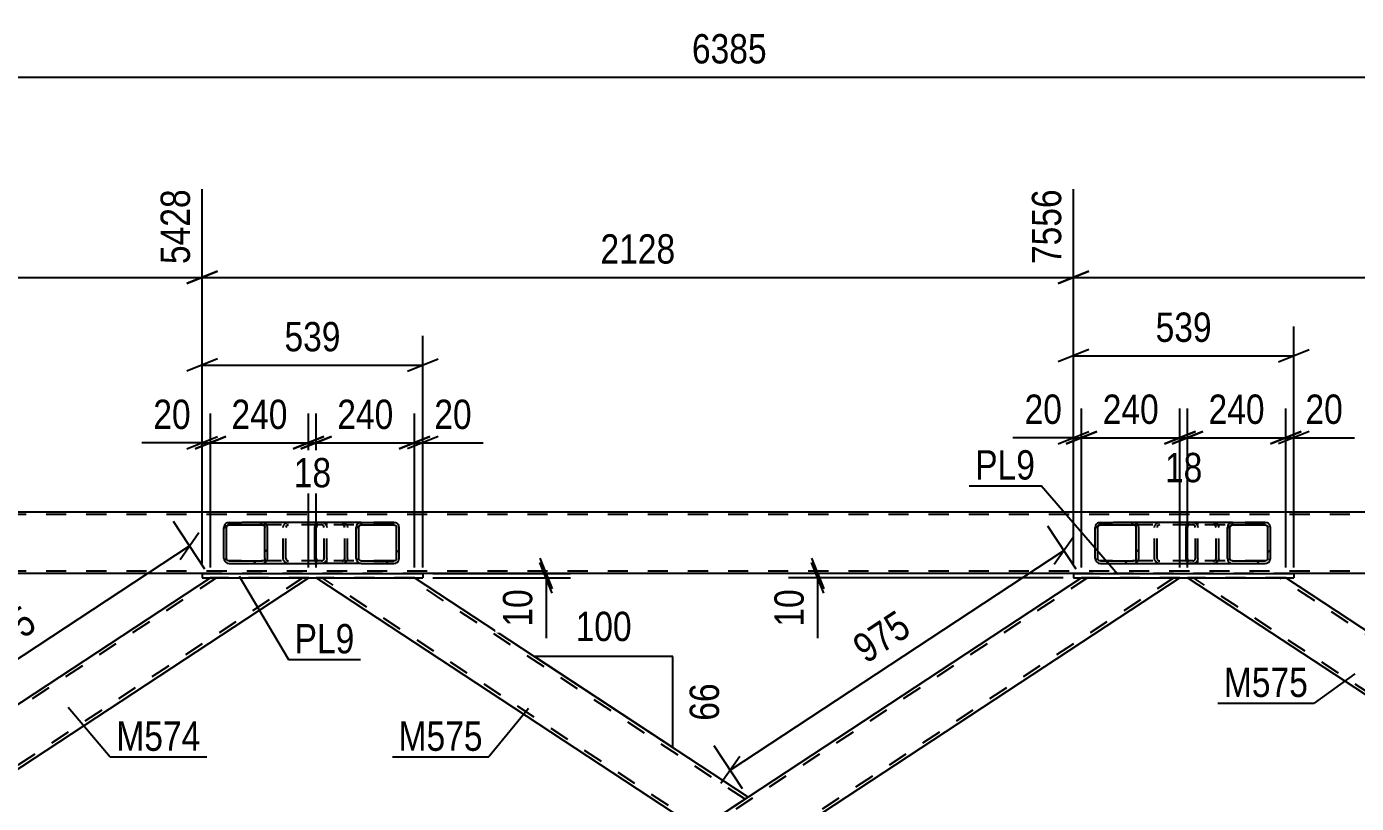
# Model space of a CAD drawing. Header units: millimetres. Extents: x -808 to 381, y -747 to 94.
# Drawn here: x -552.9 to -423, y -406.6 to -330.7 of the extents above; entities that cross this region are included whole.
import ezdxf

# ---------------------------------------------------------------- set-up
doc = ezdxf.new("R2010")
doc.units = ezdxf.units.MM
doc.linetypes.add('DXK_LINE_DOT2', pattern=[3.9198, 1.9599, -1.9599])
doc.styles.add('Arial Narrow', font='ARIALN.TTF', dxfattribs={"height": 0.2})

# ---------------------------------------------------------------- blocks, each defined once
blk = doc.blocks.new('Part-232923327-73604 - 73514')
at = {"color": 2, "linetype": 'Continuous'}
for p, q in [((-402.07, -409.12), (-439.47, -384.52)), ((-397.27, -405.96), (-429.87, -384.52)), ((-397.85, -406.35), (-402.07, -409.12)), ((-397.85, -406.35), (-397.27, -405.96))]:
    blk.add_line(p, q, dxfattribs=at)
at = {"color": 7, "linetype": 'DXK_LINE_DOT2'}
for p, q in [((-429.87, -384.52), (-439.47, -384.52)), ((-401.78, -408.93), (-438.89, -384.52)), ((-397.56, -406.16), (-430.45, -384.52)), ((-397.32, -405.99), (-397.85, -406.35)), ((-401.78, -408.93), (-401.76, -408.92))]:
    blk.add_line(p, q, dxfattribs=at)
blk = doc.blocks.new('Part-232923327-73605 - 73514')
at = {"color": 2, "linetype": 'Continuous'}
for p, q in [((-487.21, -409.12), (-524.61, -384.52)), ((-482.41, -405.96), (-515, -384.52)), ((-482.99, -406.35), (-487.21, -409.12)), ((-482.99, -406.35), (-482.41, -405.96))]:
    blk.add_line(p, q, dxfattribs=at)
at = {"color": 7, "linetype": 'DXK_LINE_DOT2'}
for p, q in [((-515, -384.52), (-524.61, -384.52)), ((-486.92, -408.93), (-524.03, -384.52)), ((-482.7, -406.16), (-515.58, -384.52)), ((-482.45, -405.99), (-482.99, -406.35)), ((-486.92, -408.93), (-486.9, -408.92))]:
    blk.add_line(p, q, dxfattribs=at)
blk = doc.blocks.new('Part-232923327-73543 - 73514')
at = {"color": 7, "linetype": 'DXK_LINE_DOT2'}
for p, q in [((-364.09, -384.52), (-438.89, -433.72)), ((-364.68, -384.52), (-356.53, -384.52)), ((-356.53, -384.52), (-356.53, -385.48)), ((-356.53, -385.1), (-430.45, -433.72)), ((-397.27, -405.96), (-402.07, -409.12)), ((-392.47, -409.12), (-397.27, -412.28)), ((-429.86, -433.72), (-439.47, -433.72))]:
    blk.add_line(p, q, dxfattribs=at)
at = {"color": 2, "linetype": 'Continuous'}
for p, q in [((-364.68, -384.52), (-397.27, -405.96)), ((-356.53, -385.48), (-392.47, -409.12)), ((-402.07, -409.12), (-439.47, -433.72)), ((-397.27, -412.28), (-429.86, -433.72))]:
    blk.add_line(p, q, dxfattribs=at)
blk = doc.blocks.new('Part-232923327-73545 - 73514')
at = {"color": 7, "linetype": 'DXK_LINE_DOT2'}
for p, q in [((-449.23, -384.52), (-524.02, -433.72)), ((-440.79, -384.52), (-515.58, -433.72)), ((-440.2, -384.52), (-449.81, -384.52)), ((-482.41, -405.96), (-487.21, -409.12)), ((-477.6, -409.12), (-482.41, -412.28)), ((-515, -433.72), (-524.61, -433.72))]:
    blk.add_line(p, q, dxfattribs=at)
at = {"color": 2, "linetype": 'Continuous'}
for p, q in [((-449.81, -384.52), (-482.41, -405.96)), ((-440.2, -384.52), (-477.6, -409.12)), ((-487.21, -409.12), (-524.61, -433.72)), ((-482.41, -412.28), (-515, -433.72))]:
    blk.add_line(p, q, dxfattribs=at)
blk = doc.blocks.new('Part-232923327-73547 - 73514')
at = {"color": 7, "linetype": 'DXK_LINE_DOT2'}
for p, q in [((-534.36, -384.52), (-607.53, -432.65)), ((-525.92, -384.52), (-600.72, -433.72)), ((-525.34, -384.52), (-534.95, -384.52)), ((-567.54, -405.96), (-572.34, -409.12)), ((-562.74, -409.12), (-567.54, -412.28)), ((-607.53, -433.72), (-607.53, -432.27)), ((-600.13, -433.72), (-607.53, -433.72))]:
    blk.add_line(p, q, dxfattribs=at)
at = {"color": 2, "linetype": 'Continuous'}
for p, q in [((-534.95, -384.52), (-567.54, -405.96)), ((-525.34, -384.52), (-562.74, -409.12)), ((-572.34, -409.12), (-607.53, -432.27)), ((-567.54, -412.28), (-600.13, -433.72))]:
    blk.add_line(p, q, dxfattribs=at)
blk = doc.blocks.new('Part-232923327-73556 - 73514')
at = {"linetype": 'Continuous'}
h = blk.add_hatch(dxfattribs=at)
h.set_pattern_fill('', scale=0.7, style=0, pattern_type=0)
h.set_pattern_definition([(45, (-448.4522, -382.8274), (-1.57154, 1.57154), [])])
h.paths.add_polyline_path([(-448.49, -382.64), (-448.45, -382.83), (-448.34, -382.98), (-448.18, -383.09), (-447.98, -383.12), (-444.75, -383.12), (-444.55, -383.09), (-444.38, -382.98), (-444.27, -382.83), (-444.23, -382.64), (-444.23, -379.6), (-444.27, -379.42), (-444.38, -379.26), (-444.55, -379.16), (-444.75, -379.12), (-447.98, -379.12), (-448.18, -379.16), (-448.34, -379.26), (-448.45, -379.42), (-448.49, -379.6)])
h.paths.add_polyline_path([(-448.22, -379.51), (-448.16, -379.43), (-448.08, -379.38), (-447.98, -379.36), (-444.75, -379.36), (-444.65, -379.38), (-444.56, -379.43), (-444.51, -379.51), (-444.49, -379.6), (-444.49, -382.64), (-444.51, -382.74), (-444.56, -382.81), (-444.65, -382.87), (-444.75, -382.88), (-447.98, -382.88), (-448.08, -382.87), (-448.16, -382.81), (-448.22, -382.74), (-448.24, -382.64), (-448.24, -379.6)])
at = {"color": 2, "linetype": 'Continuous'}
for p, q in [((-448.45, -379.42), (-448.49, -379.6)), ((-448.22, -379.51), (-448.16, -379.43)), ((-447.98, -379.12), (-448.18, -379.16)), ((-448.16, -379.43), (-448.08, -379.38)), ((-448.08, -379.38), (-447.98, -379.36)), ((-447.98, -379.12), (-444.75, -379.12)), ((-447.98, -379.36), (-444.75, -379.36)), ((-439.33, -379.12), (-444.75, -379.12)), ((-444.55, -379.16), (-444.75, -379.12)), ((-444.75, -379.36), (-444.65, -379.38)), ((-444.65, -379.38), (-444.56, -379.43)), ((-444.56, -379.43), (-444.51, -379.51)), ((-444.23, -379.6), (-444.27, -379.42)), ((-448.49, -382.64), (-448.49, -379.6)), ((-448.24, -379.6), (-448.22, -379.51)), ((-448.24, -382.64), (-448.24, -379.6)), ((-444.51, -379.51), (-444.49, -379.6)), ((-444.49, -382.64), (-444.49, -379.6)), ((-444.23, -382.64), (-444.23, -379.6)), ((-448.49, -382.64), (-448.45, -382.83)), ((-448.22, -382.74), (-448.24, -382.64)), ((-448.16, -382.81), (-448.22, -382.74)), ((-448.18, -383.09), (-447.98, -383.12)), ((-448.08, -382.87), (-448.16, -382.81)), ((-447.98, -382.88), (-448.08, -382.87)), ((-447.98, -382.88), (-444.75, -382.88)), ((-447.98, -383.12), (-444.75, -383.12)), ((-444.65, -382.87), (-444.75, -382.88)), ((-444.75, -383.12), (-444.55, -383.09)), ((-444.75, -383.12), (-439.33, -383.12)), ((-444.56, -382.81), (-444.65, -382.87)), ((-444.51, -382.74), (-444.56, -382.81)), ((-444.49, -382.64), (-444.51, -382.74)), ((-444.27, -382.83), (-444.23, -382.64))]:
    blk.add_line(p, q, dxfattribs=at)
at = {"color": 7, "linetype": 'DXK_LINE_DOT2'}
for p, q in [((-444.75, -379.12), (-447.98, -379.12)), ((-438.95, -379.36), (-447.98, -379.36)), ((-442.69, -379.6), (-442.66, -379.42)), ((-442.36, -379.43), (-442.42, -379.51)), ((-442.38, -379.16), (-442.18, -379.12)), ((-442.28, -379.38), (-442.36, -379.43)), ((-442.18, -379.36), (-442.28, -379.38)), ((-438.95, -379.12), (-439.33, -379.12)), ((-438.95, -379.12), (-438.75, -379.16)), ((-438.85, -379.38), (-438.95, -379.36)), ((-438.77, -379.43), (-438.85, -379.38)), ((-438.71, -379.51), (-438.77, -379.43)), ((-438.48, -379.42), (-438.44, -379.6)), ((-442.69, -382.64), (-442.69, -379.6)), ((-442.42, -379.51), (-442.44, -379.6)), ((-442.44, -382.64), (-442.44, -379.6)), ((-438.69, -379.6), (-438.71, -379.51)), ((-438.69, -382.64), (-438.69, -379.6)), ((-438.44, -382.64), (-438.44, -379.6)), ((-438.95, -382.88), (-447.98, -382.88)), ((-447.98, -383.12), (-444.75, -383.12)), ((-442.66, -382.83), (-442.69, -382.64)), ((-442.44, -382.64), (-442.42, -382.74)), ((-442.42, -382.74), (-442.36, -382.81)), ((-442.18, -383.12), (-442.38, -383.09)), ((-442.36, -382.81), (-442.34, -382.83)), ((-442.34, -382.83), (-442.28, -382.87)), ((-442.28, -382.87), (-442.18, -382.88)), ((-438.95, -383.12), (-439.33, -383.12)), ((-438.95, -382.88), (-438.85, -382.87)), ((-438.75, -383.09), (-438.95, -383.12)), ((-438.85, -382.87), (-438.77, -382.81)), ((-438.77, -382.81), (-438.71, -382.74)), ((-438.71, -382.74), (-438.69, -382.64)), ((-438.44, -382.64), (-438.48, -382.83))]:
    blk.add_line(p, q, dxfattribs=at)
at = {"color": 2, "linetype": 'Continuous'}
for centre, start, end in [((-448, -379.62), 110.7583, 155.68), ((-444.73, -379.62), 24.32, 69.2417), ((-448, -382.62), 204.32, 249.2417), ((-444.73, -382.62), 290.7583, 335.68)]:
    blk.add_arc(centre, 0.496, start, end, dxfattribs=at)
at = {"color": 7, "linetype": 'DXK_LINE_DOT2'}
for centre, start, end in [((-442.2, -379.62), 110.7583, 155.68), ((-438.93, -379.62), 24.32, 69.2417), ((-442.2, -382.62), 204.32, 249.2417), ((-438.93, -382.62), 290.7583, 335.68)]:
    blk.add_arc(centre, 0.496, start, end, dxfattribs=at)
blk = doc.blocks.new('Part-232923327-73557 - 73514')
at = {"linetype": 'Continuous'}
h = blk.add_hatch(dxfattribs=at)
h.set_pattern_fill('', scale=0.7, style=0, pattern_type=0)
h.set_pattern_definition([(45, (-533.5865, -382.8274), (-1.57154, 1.57154), [])])
h.paths.add_polyline_path([(-533.63, -382.64), (-533.59, -382.83), (-533.48, -382.98), (-533.31, -383.09), (-533.11, -383.12), (-529.88, -383.12), (-529.68, -383.09), (-529.52, -382.98), (-529.41, -382.83), (-529.37, -382.64), (-529.37, -379.6), (-529.41, -379.42), (-529.52, -379.26), (-529.68, -379.16), (-529.88, -379.12), (-533.11, -379.12), (-533.31, -379.16), (-533.48, -379.26), (-533.59, -379.42), (-533.63, -379.6)])
h.paths.add_polyline_path([(-533.35, -379.51), (-533.3, -379.43), (-533.21, -379.38), (-533.11, -379.36), (-529.88, -379.36), (-529.78, -379.38), (-529.7, -379.43), (-529.64, -379.51), (-529.62, -379.6), (-529.62, -382.64), (-529.64, -382.74), (-529.7, -382.81), (-529.78, -382.87), (-529.88, -382.88), (-533.11, -382.88), (-533.21, -382.87), (-533.3, -382.81), (-533.35, -382.74), (-533.37, -382.64), (-533.37, -379.6)])
at = {"color": 2, "linetype": 'Continuous'}
for p, q in [((-533.59, -379.42), (-533.63, -379.6)), ((-533.35, -379.51), (-533.3, -379.43)), ((-533.11, -379.12), (-533.31, -379.16)), ((-533.3, -379.43), (-533.21, -379.38)), ((-533.21, -379.38), (-533.11, -379.36)), ((-533.11, -379.12), (-529.88, -379.12)), ((-533.11, -379.36), (-529.88, -379.36)), ((-524.47, -379.12), (-529.88, -379.12)), ((-529.68, -379.16), (-529.88, -379.12)), ((-529.88, -379.36), (-529.78, -379.38)), ((-529.78, -379.38), (-529.7, -379.43)), ((-529.7, -379.43), (-529.64, -379.51)), ((-529.37, -379.6), (-529.41, -379.42)), ((-533.63, -382.64), (-533.63, -379.6)), ((-533.37, -379.6), (-533.35, -379.51)), ((-533.37, -382.64), (-533.37, -379.6)), ((-529.64, -379.51), (-529.62, -379.6)), ((-529.62, -382.64), (-529.62, -379.6)), ((-529.37, -382.64), (-529.37, -379.6)), ((-533.63, -382.64), (-533.59, -382.83)), ((-533.35, -382.74), (-533.37, -382.64)), ((-533.3, -382.81), (-533.35, -382.74)), ((-533.31, -383.09), (-533.11, -383.12)), ((-533.21, -382.87), (-533.3, -382.81)), ((-533.11, -382.88), (-533.21, -382.87)), ((-533.11, -382.88), (-529.88, -382.88)), ((-533.11, -383.12), (-529.88, -383.12)), ((-529.78, -382.87), (-529.88, -382.88)), ((-529.88, -383.12), (-529.68, -383.09)), ((-529.88, -383.12), (-524.47, -383.12)), ((-529.7, -382.81), (-529.78, -382.87)), ((-529.64, -382.74), (-529.7, -382.81)), ((-529.62, -382.64), (-529.64, -382.74)), ((-529.41, -382.83), (-529.37, -382.64))]:
    blk.add_line(p, q, dxfattribs=at)
at = {"color": 7, "linetype": 'DXK_LINE_DOT2'}
for p, q in [((-529.88, -379.12), (-533.11, -379.12)), ((-524.08, -379.36), (-533.11, -379.36)), ((-527.83, -379.6), (-527.79, -379.42)), ((-527.5, -379.43), (-527.55, -379.51)), ((-527.51, -379.16), (-527.32, -379.12)), ((-527.42, -379.38), (-527.5, -379.43)), ((-527.32, -379.36), (-527.42, -379.38)), ((-524.08, -379.12), (-524.47, -379.12)), ((-524.08, -379.12), (-523.89, -379.16)), ((-523.98, -379.38), (-524.08, -379.36)), ((-523.9, -379.43), (-523.98, -379.38)), ((-523.85, -379.51), (-523.9, -379.43)), ((-523.61, -379.42), (-523.57, -379.6)), ((-527.83, -382.64), (-527.83, -379.6)), ((-527.55, -379.51), (-527.57, -379.6)), ((-527.57, -382.64), (-527.57, -379.6)), ((-523.83, -379.6), (-523.85, -379.51)), ((-523.83, -382.64), (-523.83, -379.6)), ((-523.57, -382.64), (-523.57, -379.6)), ((-524.08, -382.88), (-533.11, -382.88)), ((-533.11, -383.12), (-529.88, -383.12)), ((-527.79, -382.83), (-527.83, -382.64)), ((-527.57, -382.64), (-527.55, -382.74)), ((-527.55, -382.74), (-527.5, -382.81)), ((-527.32, -383.12), (-527.51, -383.09)), ((-527.5, -382.81), (-527.48, -382.83)), ((-527.48, -382.83), (-527.42, -382.87)), ((-527.42, -382.87), (-527.32, -382.88)), ((-524.08, -383.12), (-524.47, -383.12)), ((-524.08, -382.88), (-523.98, -382.87)), ((-523.89, -383.09), (-524.08, -383.12)), ((-523.98, -382.87), (-523.9, -382.81)), ((-523.9, -382.81), (-523.85, -382.74)), ((-523.85, -382.74), (-523.83, -382.64)), ((-523.57, -382.64), (-523.61, -382.83))]:
    blk.add_line(p, q, dxfattribs=at)
at = {"color": 2, "linetype": 'Continuous'}
for centre, start, end in [((-533.13, -379.62), 110.7583, 155.68), ((-529.86, -379.62), 24.32, 69.2417), ((-533.13, -382.62), 204.32, 249.2417), ((-529.86, -382.62), 290.7583, 335.68)]:
    blk.add_arc(centre, 0.496, start, end, dxfattribs=at)
at = {"color": 7, "linetype": 'DXK_LINE_DOT2'}
for centre, start, end in [((-527.34, -379.62), 110.7583, 155.68), ((-524.06, -379.62), 24.32, 69.2417), ((-527.34, -382.62), 204.32, 249.2417), ((-524.06, -382.62), 290.7583, 335.68)]:
    blk.add_arc(centre, 0.496, start, end, dxfattribs=at)
blk = doc.blocks.new('Part-232923327-73562 - 73514')
at = {"linetype": 'Continuous'}
h = blk.add_hatch(dxfattribs=at)
h.set_pattern_fill('', scale=0.7, style=0, pattern_type=0)
h.set_pattern_definition([(45, (-435.5317, -382.8274), (-1.57154, 1.57154), [])])
h.paths.add_polyline_path([(-435.57, -382.64), (-435.53, -382.83), (-435.42, -382.98), (-435.26, -383.09), (-435.07, -383.12), (-431.88, -383.12), (-431.68, -383.09), (-431.52, -382.98), (-431.41, -382.83), (-431.37, -382.64), (-431.37, -379.6), (-431.41, -379.42), (-431.52, -379.26), (-431.68, -379.16), (-431.88, -379.12), (-435.07, -379.12), (-435.26, -379.16), (-435.42, -379.26), (-435.53, -379.42), (-435.57, -379.6)])
h.paths.add_polyline_path([(-435.3, -379.51), (-435.24, -379.43), (-435.16, -379.38), (-435.07, -379.36), (-431.88, -379.36), (-431.78, -379.38), (-431.7, -379.43), (-431.64, -379.51), (-431.63, -379.6), (-431.63, -382.64), (-431.64, -382.74), (-431.7, -382.81), (-431.78, -382.87), (-431.88, -382.88), (-435.07, -382.88), (-435.16, -382.87), (-435.24, -382.81), (-435.3, -382.74), (-435.32, -382.64), (-435.32, -379.6)])
at = {"color": 2, "linetype": 'Continuous'}
for p, q in [((-439.6, -379.6), (-439.58, -379.42)), ((-439.58, -379.42), (-439.53, -379.26)), ((-439.53, -379.26), (-439.44, -379.16)), ((-439.44, -379.16), (-439.33, -379.12)), ((-435.07, -379.12), (-439.33, -379.12)), ((-435.53, -379.42), (-435.57, -379.6)), ((-435.3, -379.51), (-435.24, -379.43)), ((-435.07, -379.12), (-435.26, -379.16)), ((-435.24, -379.43), (-435.16, -379.38)), ((-435.16, -379.38), (-435.07, -379.36)), ((-435.07, -379.12), (-431.88, -379.12)), ((-435.07, -379.36), (-431.88, -379.36)), ((-431.68, -379.16), (-431.88, -379.12)), ((-431.88, -379.36), (-431.78, -379.38)), ((-431.78, -379.38), (-431.7, -379.43)), ((-431.7, -379.43), (-431.64, -379.51)), ((-431.37, -379.6), (-431.41, -379.42)), ((-439.6, -382.64), (-439.6, -379.6)), ((-435.57, -382.64), (-435.57, -379.6)), ((-435.32, -379.6), (-435.3, -379.51)), ((-435.32, -382.64), (-435.32, -379.6)), ((-431.64, -379.51), (-431.63, -379.6)), ((-431.63, -382.64), (-431.63, -379.6)), ((-431.37, -382.64), (-431.37, -379.6)), ((-439.58, -382.83), (-439.6, -382.64)), ((-439.53, -382.98), (-439.58, -382.83)), ((-439.44, -383.09), (-439.53, -382.98)), ((-439.33, -383.12), (-439.44, -383.09)), ((-439.33, -383.12), (-435.07, -383.12)), ((-435.57, -382.64), (-435.53, -382.83)), ((-435.3, -382.74), (-435.32, -382.64)), ((-435.24, -382.81), (-435.3, -382.74)), ((-435.26, -383.09), (-435.07, -383.12)), ((-435.16, -382.87), (-435.24, -382.81)), ((-435.07, -382.88), (-435.16, -382.87)), ((-435.07, -382.88), (-431.88, -382.88)), ((-435.07, -383.12), (-431.88, -383.12)), ((-431.78, -382.87), (-431.88, -382.88)), ((-431.88, -383.12), (-431.68, -383.09)), ((-431.7, -382.81), (-431.78, -382.87)), ((-431.64, -382.74), (-431.7, -382.81)), ((-431.63, -382.64), (-431.64, -382.74)), ((-431.41, -382.83), (-431.37, -382.64))]:
    blk.add_line(p, q, dxfattribs=at)
at = {"color": 7, "linetype": 'DXK_LINE_DOT2'}
for p, q in [((-439.43, -379.43), (-439.46, -379.51)), ((-439.39, -379.38), (-439.43, -379.43)), ((-439.33, -379.36), (-439.39, -379.38)), ((-431.88, -379.36), (-439.33, -379.36)), ((-438.44, -379.36), (-438.44, -379.12)), ((-436.93, -379.12), (-436.74, -379.16)), ((-436.83, -379.38), (-436.93, -379.36)), ((-436.75, -379.43), (-436.83, -379.38)), ((-436.7, -379.51), (-436.75, -379.43)), ((-436.46, -379.42), (-436.42, -379.6)), ((-431.88, -379.12), (-435.07, -379.12)), ((-439.46, -379.51), (-439.47, -379.6)), ((-439.47, -382.64), (-439.47, -379.6)), ((-436.68, -379.6), (-436.7, -379.51)), ((-436.68, -382.64), (-436.68, -379.6)), ((-436.42, -382.64), (-436.42, -379.6)), ((-439.47, -382.64), (-439.46, -382.74)), ((-439.46, -382.74), (-439.43, -382.81)), ((-439.43, -382.81), (-439.39, -382.87)), ((-439.39, -382.87), (-439.33, -382.88)), ((-431.88, -382.88), (-439.33, -382.88)), ((-438.44, -383.12), (-438.44, -382.88)), ((-436.93, -382.88), (-436.83, -382.87)), ((-436.74, -383.09), (-436.93, -383.12)), ((-436.83, -382.87), (-436.75, -382.81)), ((-436.75, -382.81), (-436.7, -382.74)), ((-436.7, -382.74), (-436.68, -382.64)), ((-436.42, -382.64), (-436.46, -382.83)), ((-435.07, -383.12), (-431.88, -383.12))]:
    blk.add_line(p, q, dxfattribs=at)
for centre, start, end in [((-436.91, -379.62), 23.8951, 68.8487), ((-436.91, -382.63), 291.1513, 336.1049)]:
    blk.add_arc(centre, 0.492, start, end, dxfattribs=at)
at = {"color": 2, "linetype": 'Continuous'}
for centre, start, end in [((-435.08, -379.62), 111.1513, 156.1049), ((-431.86, -379.62), 23.8951, 68.8487), ((-435.08, -382.63), 203.8951, 248.8487), ((-431.86, -382.63), 291.1513, 336.1049)]:
    blk.add_arc(centre, 0.492, start, end, dxfattribs=at)
blk = doc.blocks.new('Part-232923327-73563 - 73514')
at = {"linetype": 'Continuous'}
h = blk.add_hatch(dxfattribs=at)
h.set_pattern_fill('', scale=0.7, style=0, pattern_type=0)
h.set_pattern_definition([(45, (-520.666, -382.8274), (-1.57154, 1.57154), [])])
h.paths.add_polyline_path([(-520.7, -382.64), (-520.67, -382.83), (-520.56, -382.98), (-520.39, -383.09), (-520.2, -383.12), (-517.01, -383.12), (-516.82, -383.09), (-516.66, -382.98), (-516.55, -382.83), (-516.51, -382.64), (-516.51, -379.6), (-516.55, -379.42), (-516.66, -379.26), (-516.82, -379.16), (-517.01, -379.12), (-520.2, -379.12), (-520.39, -379.16), (-520.56, -379.26), (-520.67, -379.42), (-520.7, -379.6)])
h.paths.add_polyline_path([(-520.43, -379.51), (-520.38, -379.43), (-520.3, -379.38), (-520.2, -379.36), (-517.01, -379.36), (-516.92, -379.38), (-516.83, -379.43), (-516.78, -379.51), (-516.76, -379.6), (-516.76, -382.64), (-516.78, -382.74), (-516.83, -382.81), (-516.92, -382.87), (-517.01, -382.88), (-520.2, -382.88), (-520.3, -382.87), (-520.38, -382.81), (-520.43, -382.74), (-520.45, -382.64), (-520.45, -379.6)])
at = {"color": 2, "linetype": 'Continuous'}
for p, q in [((-524.74, -379.6), (-524.72, -379.42)), ((-524.72, -379.42), (-524.66, -379.26)), ((-524.66, -379.26), (-524.57, -379.16)), ((-524.57, -379.16), (-524.47, -379.12)), ((-520.2, -379.12), (-524.47, -379.12)), ((-520.67, -379.42), (-520.7, -379.6)), ((-520.43, -379.51), (-520.38, -379.43)), ((-520.2, -379.12), (-520.39, -379.16)), ((-520.38, -379.43), (-520.3, -379.38)), ((-520.3, -379.38), (-520.2, -379.36)), ((-520.2, -379.12), (-517.01, -379.12)), ((-520.2, -379.36), (-517.01, -379.36)), ((-516.82, -379.16), (-517.01, -379.12)), ((-517.01, -379.36), (-516.92, -379.38)), ((-516.92, -379.38), (-516.83, -379.43)), ((-516.83, -379.43), (-516.78, -379.51)), ((-516.51, -379.6), (-516.55, -379.42)), ((-524.74, -382.64), (-524.74, -379.6)), ((-520.7, -382.64), (-520.7, -379.6)), ((-520.45, -379.6), (-520.43, -379.51)), ((-520.45, -382.64), (-520.45, -379.6)), ((-516.78, -379.51), (-516.76, -379.6)), ((-516.76, -382.64), (-516.76, -379.6)), ((-516.51, -382.64), (-516.51, -379.6)), ((-524.72, -382.83), (-524.74, -382.64)), ((-524.66, -382.98), (-524.72, -382.83)), ((-524.57, -383.09), (-524.66, -382.98)), ((-524.47, -383.12), (-524.57, -383.09)), ((-520.2, -383.12), (-524.47, -383.12)), ((-520.7, -382.64), (-520.67, -382.83)), ((-520.43, -382.74), (-520.45, -382.64)), ((-520.38, -382.81), (-520.43, -382.74)), ((-520.39, -383.09), (-520.2, -383.12)), ((-520.3, -382.87), (-520.38, -382.81)), ((-520.2, -382.88), (-520.3, -382.87)), ((-520.2, -382.88), (-517.01, -382.88)), ((-520.2, -383.12), (-517.01, -383.12)), ((-516.92, -382.87), (-517.01, -382.88)), ((-517.01, -383.12), (-516.82, -383.09)), ((-516.83, -382.81), (-516.92, -382.87)), ((-516.78, -382.74), (-516.83, -382.81)), ((-516.76, -382.64), (-516.78, -382.74)), ((-516.55, -382.83), (-516.51, -382.64))]:
    blk.add_line(p, q, dxfattribs=at)
at = {"color": 7, "linetype": 'DXK_LINE_DOT2'}
for p, q in [((-524.56, -379.43), (-524.59, -379.51)), ((-524.52, -379.38), (-524.56, -379.43)), ((-524.47, -379.36), (-524.52, -379.38)), ((-517.01, -379.36), (-524.47, -379.36)), ((-523.57, -379.36), (-523.57, -379.12)), ((-522.06, -379.12), (-521.87, -379.16)), ((-521.97, -379.38), (-522.06, -379.36)), ((-521.88, -379.43), (-521.97, -379.38)), ((-521.83, -379.51), (-521.88, -379.43)), ((-521.6, -379.42), (-521.56, -379.6)), ((-517.01, -379.12), (-520.2, -379.12)), ((-524.59, -379.51), (-524.6, -379.6)), ((-524.6, -382.64), (-524.6, -379.6)), ((-521.81, -379.6), (-521.83, -379.51)), ((-521.81, -382.64), (-521.81, -379.6)), ((-521.56, -382.64), (-521.56, -379.6)), ((-524.6, -382.64), (-524.59, -382.74)), ((-524.59, -382.74), (-524.56, -382.81)), ((-524.56, -382.81), (-524.52, -382.87)), ((-524.52, -382.87), (-524.47, -382.88)), ((-517.01, -382.88), (-524.47, -382.88)), ((-523.57, -383.12), (-523.57, -382.88)), ((-522.06, -382.88), (-521.97, -382.87)), ((-521.87, -383.09), (-522.06, -383.12)), ((-521.97, -382.87), (-521.88, -382.81)), ((-521.88, -382.81), (-521.83, -382.74)), ((-521.83, -382.74), (-521.81, -382.64)), ((-521.56, -382.64), (-521.6, -382.83)), ((-517.01, -383.12), (-520.2, -383.12))]:
    blk.add_line(p, q, dxfattribs=at)
for centre, start, end in [((-522.05, -379.62), 23.8951, 68.8487), ((-522.05, -382.63), 291.1513, 336.1049)]:
    blk.add_arc(centre, 0.492, start, end, dxfattribs=at)
at = {"color": 2, "linetype": 'Continuous'}
for centre, start, end in [((-520.22, -379.62), 111.1513, 156.1049), ((-517, -379.62), 23.8951, 68.8487), ((-520.22, -382.63), 203.8951, 248.8487), ((-517, -382.63), 291.1513, 336.1049)]:
    blk.add_arc(centre, 0.492, start, end, dxfattribs=at)
blk = doc.blocks.new('Part-232923327-73628 - 73514')
at = {"color": 2, "linetype": 'Continuous'}
for p, q in [((-450.61, -384.12), (-450.61, -384.52)), ((-450.61, -384.12), (-429.07, -384.12)), ((-450.61, -384.52), (-429.07, -384.52)), ((-429.07, -384.12), (-429.07, -384.52))]:
    blk.add_line(p, q, dxfattribs=at)
blk = doc.blocks.new('Part-232923327-73629 - 73514')
at = {"color": 2, "linetype": 'Continuous'}
for p, q in [((-535.75, -384.12), (-535.75, -384.52)), ((-535.75, -384.12), (-514.2, -384.12)), ((-535.75, -384.52), (-514.2, -384.52)), ((-514.2, -384.12), (-514.2, -384.52))]:
    blk.add_line(p, q, dxfattribs=at)
blk = doc.blocks.new('Part-232923327-73679 - 73514')
at = {"color": 2, "linetype": 'Continuous'}
for p, q in [((-357.33, -378.12), (-606.74, -378.12)), ((-535.75, -384.12), (-599.33, -384.12)), ((-450.61, -384.12), (-514.2, -384.12)), ((-365.48, -384.12), (-429.07, -384.12))]:
    blk.add_line(p, q, dxfattribs=at)
at = {"color": 7, "linetype": 'DXK_LINE_DOT2'}
for p, q in [((-82.58, -378.36), (-752.86, -378.36)), ((-82.58, -383.88), (-752.86, -383.88)), ((-514.2, -384.12), (-535.75, -384.12)), ((-429.07, -384.12), (-450.61, -384.12))]:
    blk.add_line(p, q, dxfattribs=at)
blk = doc.blocks.new('StraightDimension-232923327-97745 - 73514')
at = {"color": 7, "linetype": 'Continuous'}
for p, q in [((-440.2, -383.52), (-440.2, -368.44)), ((-439.47, -383.52), (-439.47, -368.44)), ((-441.7, -371.44), (-438.7, -370.24)), ((-437.97, -370.24), (-440.97, -371.44)), ((-440.2, -370.84), (-439.47, -370.84))]:
    blk.add_line(p, q, dxfattribs=at)
at = {"color": 0}
blk.add_wipeout([(-437.41, -375.79), (-437.41, -371.59), (-442.27, -371.59), (-442.27, -375.79)], dxfattribs=at)
at = {"color": 3, "style": 'Arial Narrow'}
blk.add_text('18', height=2.863, dxfattribs=at).set_placement((-441.67, -375.19))
blk = doc.blocks.new('StraightDimension-232923327-97731 - 73514')
at = {"color": 7, "linetype": 'Continuous'}
for p, q in [((-450.61, -383.12), (-450.61, -359.98)), ((-429.07, -383.12), (-429.07, -359.98)), ((-449.11, -362.23), (-452.11, -363.43)), ((-430.57, -363.43), (-427.57, -362.23)), ((-450.61, -362.83), (-429.07, -362.83))]:
    blk.add_line(p, q, dxfattribs=at)
at = {"color": 0}
blk.add_wipeout([(-436.5, -362.08), (-436.5, -357.88), (-443.18, -357.88), (-443.18, -362.08)], dxfattribs=at)
at = {"color": 3, "style": 'Arial Narrow'}
blk.add_text('539', height=2.863, dxfattribs=at).set_placement((-442.58, -361.48))
blk = doc.blocks.new('StraightDimension-232923327-97744 - 73514')
at = {"color": 7, "linetype": 'Continuous'}
for p, q in [((-439.47, -383.52), (-439.47, -367.99)), ((-429.87, -383.52), (-429.87, -367.99)), ((-440.97, -371.44), (-437.97, -370.24)), ((-428.37, -370.24), (-431.37, -371.44)), ((-439.47, -370.84), (-429.87, -370.84))]:
    blk.add_line(p, q, dxfattribs=at)
at = {"color": 0}
blk.add_wipeout([(-431.33, -370.09), (-431.33, -365.89), (-438.01, -365.89), (-438.01, -370.09)], dxfattribs=at)
at = {"color": 3, "style": 'Arial Narrow'}
blk.add_text('240', height=2.863, dxfattribs=at).set_placement((-437.41, -369.49))
blk = doc.blocks.new('StraightDimension-232923327-97180 - 73514')
at = {"color": 7, "linetype": 'Continuous'}
for p, q in [((-535.75, -383.12), (-535.75, -346.56)), ((-450.61, -383.12), (-450.61, -346.56)), ((-534.25, -354.58), (-537.25, -355.78)), ((-452.11, -355.78), (-449.11, -354.58)), ((-535.75, -355.18), (-450.61, -355.18))]:
    blk.add_line(p, q, dxfattribs=at)
at = {"color": 0}
blk.add_wipeout([(-488.92, -354.43), (-488.92, -350.23), (-497.43, -350.23), (-497.43, -354.43)], dxfattribs=at)
at = {"color": 3, "style": 'Arial Narrow'}
blk.add_text('2128', height=2.863, dxfattribs=at).set_placement((-496.83, -353.83))
at = {"color": 0, "linetype": 'Continuous'}
blk.add_wipeout([(-451.21, -345.96), (-455.41, -345.96), (-455.41, -354.48), (-451.21, -354.48)], dxfattribs=at)
at = {"color": 3, "linetype": 'Continuous', "style": 'Arial Narrow'}
blk.add_text('7556', height=2.863, rotation=90.0002, dxfattribs=at).set_placement((-451.81, -353.88))
blk = doc.blocks.new('StraightDimension-232923327-100900 - 73514')
at = {"color": 7, "linetype": 'Continuous'}
for p, q in [((-502.75, -382.62), (-501.55, -385.62)), ((-501.55, -386.02), (-502.75, -383.02)), ((-513.2, -384.12), (-499.75, -384.12)), ((-513.2, -384.52), (-499.75, -384.52)), ((-502.15, -384.52), (-502.15, -384.12)), ((-502.15, -384.52), (-502.15, -390.43)), ((-502.15, -384.52), (-502.15, -390.43))]:
    blk.add_line(p, q, dxfattribs=at)
at = {"color": 0}
blk.add_wipeout([(-502.9, -385.05), (-507.1, -385.05), (-507.1, -389.9), (-502.9, -389.9)], dxfattribs=at)
at = {"color": 3, "style": 'Arial Narrow'}
blk.add_text('10', height=2.863, rotation=90.0002, dxfattribs=at).set_placement((-503.5, -389.3))
blk = doc.blocks.new('StraightDimension-232923327-97687 - 73514')
at = {"color": 7, "linetype": 'Continuous'}
for p, q in [((-534.95, -383.52), (-534.95, -368.49)), ((-525.35, -383.52), (-525.35, -368.49)), ((-536.45, -371.94), (-533.45, -370.74)), ((-534.95, -371.34), (-525.35, -371.34)), ((-523.85, -370.74), (-526.85, -371.94))]:
    blk.add_line(p, q, dxfattribs=at)
at = {"color": 0}
blk.add_wipeout([(-526.8, -370.59), (-526.8, -366.39), (-533.49, -366.39), (-533.49, -370.59)], dxfattribs=at)
at = {"color": 3, "style": 'Arial Narrow'}
blk.add_text('240', height=2.863, dxfattribs=at).set_placement((-532.89, -369.99))
blk = doc.blocks.new('StraightDimension-232923327-97179 - 73514')
at = {"color": 7, "linetype": 'Continuous'}
for p, q in [((-450.61, -383.12), (-450.61, -346.56)), ((-365.48, -383.12), (-365.48, -346.56)), ((-449.11, -354.58), (-452.11, -355.78)), ((-366.98, -355.78), (-363.98, -354.58)), ((-450.61, -355.18), (-365.48, -355.18))]:
    blk.add_line(p, q, dxfattribs=at)
at = {"color": 0}
blk.add_wipeout([(-403.79, -354.43), (-403.79, -350.23), (-412.3, -350.23), (-412.3, -354.43)], dxfattribs=at)
at = {"color": 3, "style": 'Arial Narrow'}
blk.add_text('2128', height=2.863, dxfattribs=at).set_placement((-411.7, -353.83))
at = {"color": 0, "linetype": 'Continuous'}
blk.add_wipeout([(-366.08, -345.96), (-370.28, -345.96), (-370.28, -354.48), (-366.08, -354.48)], dxfattribs=at)
at = {"color": 3, "linetype": 'Continuous', "style": 'Arial Narrow'}
blk.add_text('9685', height=2.863, rotation=90.0002, dxfattribs=at).set_placement((-366.68, -353.88))
blk = doc.blocks.new('StraightDimension-232923327-97181 - 73514')
at = {"color": 7, "linetype": 'Continuous'}
for p, q in [((-620.88, -383.12), (-620.88, -346.56)), ((-535.75, -383.12), (-535.75, -346.56)), ((-619.38, -354.58), (-622.38, -355.78)), ((-537.25, -355.78), (-534.25, -354.58)), ((-620.88, -355.18), (-535.75, -355.18))]:
    blk.add_line(p, q, dxfattribs=at)
at = {"color": 0}
blk.add_wipeout([(-574.06, -354.43), (-574.06, -350.23), (-582.57, -350.23), (-582.57, -354.43)], dxfattribs=at)
at = {"color": 3, "style": 'Arial Narrow'}
blk.add_text('2128', height=2.863, dxfattribs=at).set_placement((-581.97, -353.83))
at = {"color": 0, "linetype": 'Continuous'}
blk.add_wipeout([(-536.35, -345.96), (-540.55, -345.96), (-540.55, -354.48), (-536.35, -354.48)], dxfattribs=at)
at = {"color": 3, "linetype": 'Continuous', "style": 'Arial Narrow'}
blk.add_text('5428', height=2.863, rotation=90.0002, dxfattribs=at).set_placement((-536.95, -353.88))
blk = doc.blocks.new('StraightDimension-232923327-97672 - 73514')
at = {"color": 7, "linetype": 'Continuous'}
for p, q in [((-535.75, -383.12), (-535.75, -360.9)), ((-514.2, -383.12), (-514.2, -360.9)), ((-534.25, -363.15), (-537.25, -364.35)), ((-535.75, -363.75), (-514.2, -363.75)), ((-515.7, -364.35), (-512.7, -363.15))]:
    blk.add_line(p, q, dxfattribs=at)
at = {"color": 0}
blk.add_wipeout([(-521.63, -363), (-521.63, -358.8), (-528.31, -358.8), (-528.31, -363)], dxfattribs=at)
at = {"color": 3, "style": 'Arial Narrow'}
blk.add_text('539', height=2.863, dxfattribs=at).set_placement((-527.71, -362.4))
blk = doc.blocks.new('StraightDimension-232923327-97684 - 73514')
at = {"color": 7, "linetype": 'Continuous'}
for p, q in [((-515, -383.52), (-515, -368.49)), ((-514.2, -383.52), (-514.2, -368.49)), ((-516.5, -371.94), (-513.5, -370.74)), ((-512.7, -370.74), (-515.7, -371.94)), ((-515, -371.34), (-514.2, -371.34)), ((-514.2, -371.34), (-508.29, -371.34)), ((-514.2, -371.34), (-508.29, -371.34))]:
    blk.add_line(p, q, dxfattribs=at)
at = {"color": 0}
blk.add_wipeout([(-508.82, -370.59), (-508.82, -366.39), (-513.67, -366.39), (-513.67, -370.59)], dxfattribs=at)
at = {"color": 3, "style": 'Arial Narrow'}
blk.add_text('20', height=2.863, dxfattribs=at).set_placement((-513.07, -369.99))
blk = doc.blocks.new('StraightDimension-232923327-97685 - 73514')
at = {"color": 7, "linetype": 'Continuous'}
for p, q in [((-524.61, -383.52), (-524.61, -368.49)), ((-515, -383.52), (-515, -368.49)), ((-526.11, -371.94), (-523.11, -370.74)), ((-524.61, -371.34), (-515, -371.34)), ((-513.5, -370.74), (-516.5, -371.94))]:
    blk.add_line(p, q, dxfattribs=at)
at = {"color": 0}
blk.add_wipeout([(-516.46, -370.59), (-516.46, -366.39), (-523.15, -366.39), (-523.15, -370.59)], dxfattribs=at)
at = {"color": 3, "style": 'Arial Narrow'}
blk.add_text('240', height=2.863, dxfattribs=at).set_placement((-522.55, -369.99))
blk = doc.blocks.new('StraightDimension-232923327-97686 - 73514')
at = {"color": 7, "linetype": 'Continuous'}
for p, q in [((-525.35, -383.52), (-525.35, -368.94)), ((-524.61, -383.52), (-524.61, -368.94)), ((-526.85, -371.94), (-523.85, -370.74)), ((-523.11, -370.74), (-526.11, -371.94)), ((-525.35, -371.34), (-524.61, -371.34))]:
    blk.add_line(p, q, dxfattribs=at)
at = {"color": 0}
blk.add_wipeout([(-522.55, -376.29), (-522.55, -372.09), (-527.4, -372.09), (-527.4, -376.29)], dxfattribs=at)
at = {"color": 3, "style": 'Arial Narrow'}
blk.add_text('18', height=2.863, dxfattribs=at).set_placement((-526.8, -375.69))
blk = doc.blocks.new('StraightDimension-232923327-97688 - 73514')
at = {"color": 7, "linetype": 'Continuous'}
for p, q in [((-535.75, -383.12), (-535.75, -368.49)), ((-534.95, -383.52), (-534.95, -368.49)), ((-535.75, -371.34), (-541.65, -371.34)), ((-535.75, -371.34), (-541.65, -371.34)), ((-537.25, -371.94), (-534.25, -370.74)), ((-533.45, -370.74), (-536.45, -371.94)), ((-535.75, -371.34), (-534.95, -371.34))]:
    blk.add_line(p, q, dxfattribs=at)
at = {"color": 0}
blk.add_wipeout([(-536.27, -370.59), (-536.27, -366.39), (-541.13, -366.39), (-541.13, -370.59)], dxfattribs=at)
at = {"color": 3, "style": 'Arial Narrow'}
blk.add_text('20', height=2.863, dxfattribs=at).set_placement((-540.53, -369.99))
blk = doc.blocks.new('StraightDimension-232923327-97743 - 73514')
at = {"color": 7, "linetype": 'Continuous'}
for p, q in [((-429.87, -383.52), (-429.87, -367.99)), ((-429.07, -383.52), (-429.07, -367.99)), ((-431.37, -371.44), (-428.37, -370.24)), ((-427.57, -370.24), (-430.57, -371.44)), ((-429.87, -370.84), (-429.07, -370.84)), ((-429.07, -370.84), (-423.16, -370.84)), ((-429.07, -370.84), (-423.16, -370.84))]:
    blk.add_line(p, q, dxfattribs=at)
at = {"color": 0}
blk.add_wipeout([(-423.68, -370.09), (-423.68, -365.89), (-428.54, -365.89), (-428.54, -370.09)], dxfattribs=at)
at = {"color": 3, "style": 'Arial Narrow'}
blk.add_text('20', height=2.863, dxfattribs=at).set_placement((-427.94, -369.49))
blk = doc.blocks.new('StraightDimension-232923327-97746 - 73514')
at = {"color": 7, "linetype": 'Continuous'}
for p, q in [((-449.81, -383.52), (-449.81, -367.99)), ((-440.2, -383.52), (-440.2, -367.99)), ((-451.31, -371.44), (-448.31, -370.24)), ((-438.7, -370.24), (-441.7, -371.44)), ((-449.81, -370.84), (-440.2, -370.84))]:
    blk.add_line(p, q, dxfattribs=at)
at = {"color": 0}
blk.add_wipeout([(-441.66, -370.09), (-441.66, -365.89), (-448.35, -365.89), (-448.35, -370.09)], dxfattribs=at)
at = {"color": 3, "style": 'Arial Narrow'}
blk.add_text('240', height=2.863, dxfattribs=at).set_placement((-447.75, -369.49))
blk = doc.blocks.new('StraightDimension-232923327-97747 - 73514')
at = {"color": 7, "linetype": 'Continuous'}
for p, q in [((-450.61, -383.12), (-450.61, -367.99)), ((-449.81, -383.52), (-449.81, -367.99)), ((-452.11, -371.44), (-449.11, -370.24)), ((-448.31, -370.24), (-451.31, -371.44)), ((-450.61, -370.84), (-456.52, -370.84)), ((-450.61, -370.84), (-456.52, -370.84)), ((-450.61, -370.84), (-449.81, -370.84))]:
    blk.add_line(p, q, dxfattribs=at)
at = {"color": 0}
blk.add_wipeout([(-451.14, -370.09), (-451.14, -365.89), (-455.99, -365.89), (-455.99, -370.09)], dxfattribs=at)
at = {"color": 3, "style": 'Arial Narrow'}
blk.add_text('20', height=2.863, dxfattribs=at).set_placement((-455.39, -369.49))
blk = doc.blocks.new('StraightDimension-232923327-101101 - 73514')
at = {"color": 7, "linetype": 'Continuous'}
for p, q in [((-476.22, -382.62), (-475.02, -385.62)), ((-475.02, -386.02), (-476.22, -383.02)), ((-451.61, -384.12), (-478.47, -384.12)), ((-451.61, -384.52), (-478.47, -384.52)), ((-475.62, -384.52), (-475.62, -384.12)), ((-475.62, -384.52), (-475.62, -390.43)), ((-475.62, -384.52), (-475.62, -390.43))]:
    blk.add_line(p, q, dxfattribs=at)
at = {"color": 0}
blk.add_wipeout([(-476.37, -385.05), (-480.57, -385.05), (-480.57, -389.9), (-476.37, -389.9)], dxfattribs=at)
at = {"color": 3, "style": 'Arial Narrow'}
blk.add_text('10', height=2.863, rotation=90.0002, dxfattribs=at).set_placement((-476.97, -389.3))
blk = doc.blocks.new('AngleDimension-232923327-98795 - 73514')
at = {"color": 7, "linetype": 'Continuous'}
for p, q in [((-502.31, -392.21), (-503.28, -392.21)), ((-489.75, -392.21), (-503.28, -392.21)), ((-489.75, -401.11), (-503.28, -392.21)), ((-489.75, -401.11), (-489.75, -392.21))]:
    blk.add_line(p, q, dxfattribs=at)
at = {"color": 0}
for points in [[(-493.17, -391.31), (-493.17, -387.11), (-499.86, -387.11), (-499.86, -391.31)], [(-484.65, -394.23), (-488.85, -394.23), (-488.85, -399.09), (-484.65, -399.09)]]:
    blk.add_wipeout(points, dxfattribs=at)
at = {"color": 3, "style": 'Arial Narrow'}
blk.add_text('100', height=2.863, dxfattribs=at).set_placement((-499.26, -390.71))
blk.add_text('66', height=2.863, rotation=90.0002, dxfattribs=at).set_placement((-485.25, -398.49))
blk = doc.blocks.new('StraightDimension-232923327-100357 - 73514')
at = {"color": 7, "linetype": 'Continuous'}
for p, q in [((-535.49, -383.69), (-538.56, -379.03)), ((-537.91, -382.74), (-536.07, -380.09)), ((-569.59, -402.85), (-536.99, -381.41)), ((-568.09, -405.13), (-571.15, -400.47)), ((-568.66, -401.53), (-570.51, -404.18))]:
    blk.add_line(p, q, dxfattribs=at)
at = {"color": 0}
blk.add_wipeout([(-550.91, -389.67), (-553.22, -386.16), (-558.8, -389.83), (-556.49, -393.34)], dxfattribs=at)
at = {"color": 3, "style": 'Arial Narrow'}
blk.add_text('975', height=2.863, rotation=33.3347, dxfattribs=at).set_placement((-556.32, -392.51))
blk = doc.blocks.new('StraightDimension-232923327-100368 - 73514')
at = {"color": 7, "linetype": 'Continuous'}
for p, q in [((-450.36, -383.69), (-453.12, -379.49)), ((-452.48, -383.2), (-450.63, -380.55)), ((-484.15, -403.31), (-451.55, -381.87)), ((-482.95, -405.13), (-485.71, -400.93)), ((-483.22, -401.99), (-485.07, -404.64))]:
    blk.add_line(p, q, dxfattribs=at)
at = {"color": 0}
blk.add_wipeout([(-465.47, -390.13), (-467.78, -386.62), (-473.36, -390.3), (-471.06, -393.8)], dxfattribs=at)
at = {"color": 3, "style": 'Arial Narrow'}
blk.add_text('975', height=2.863, rotation=33.3347, dxfattribs=at).set_placement((-470.88, -392.97))
blk = doc.blocks.new('StraightDimension-232923327-100949 - 73514')
at = {"color": 7, "linetype": 'Continuous'}
blk.add_line((-611.94, -335.63), (-356.53, -335.63), dxfattribs=at)
at = {"color": 0}
blk.add_wipeout([(-479.98, -334.88), (-479.98, -330.68), (-488.49, -330.68), (-488.49, -334.88)], dxfattribs=at)
at = {"color": 3, "style": 'Arial Narrow'}
blk.add_text('6385', height=2.863, dxfattribs=at).set_placement((-487.89, -334.28))
blk = doc.blocks.new('Mark-232923327-100911 - 73514')
at = {"color": 0}
blk.add_wipeout([(-520.87, -391.91), (-520.87, -388.91), (-526.72, -388.91), (-526.72, -391.91)], dxfattribs=at)
blk.add_wipeout([(-520.87, -391.91), (-520.87, -388.91), (-526.72, -388.91), (-526.72, -391.91)], dxfattribs=at)
at = {"color": 30, "linetype": 'Continuous'}
for p, q in [((-532.13, -384.37), (-527.32, -392.51)), ((-527.32, -392.51), (-520.27, -392.51))]:
    blk.add_line(p, q, dxfattribs=at)
at = {"color": 3, "style": 'Arial Narrow'}
blk.add_text('PL9', height=2.863, dxfattribs=at).set_placement((-526.72, -391.91))
blk = doc.blocks.new('Mark-232923327-101095 - 73514')
at = {"color": 0}
blk.add_wipeout([(-454.36, -374.93), (-454.36, -371.93), (-460.21, -371.93), (-460.21, -374.93)], dxfattribs=at)
blk.add_wipeout([(-454.36, -374.93), (-454.36, -371.93), (-460.21, -371.93), (-460.21, -374.93)], dxfattribs=at)
at = {"color": 30, "linetype": 'Continuous'}
for p in [(-460.81, -375.53), (-446.29, -384.22)]:
    blk.add_line(p, (-453.76, -375.53), dxfattribs=at)
at = {"color": 3, "style": 'Arial Narrow'}
blk.add_text('PL9', height=2.863, dxfattribs=at).set_placement((-460.21, -374.93))
blk = doc.blocks.new('Mark-232923327-96579 - 73514')
at = {"color": 0}
blk.add_wipeout([(-535.91, -401.43), (-535.91, -398.43), (-544.14, -398.43), (-544.14, -401.43)], dxfattribs=at)
blk.add_wipeout([(-535.91, -401.43), (-535.91, -398.43), (-544.14, -398.43), (-544.14, -401.43)], dxfattribs=at)
at = {"color": 30, "linetype": 'Continuous'}
for p, q in [((-548.84, -397.17), (-544.74, -402.03)), ((-544.74, -402.03), (-535.31, -402.03))]:
    blk.add_line(p, q, dxfattribs=at)
at = {"color": 3, "style": 'Arial Narrow'}
blk.add_text('M574', height=2.863, dxfattribs=at).set_placement((-544.14, -401.43))
blk = doc.blocks.new('Mark-232923327-96621 - 73514')
at = {"color": 0}
blk.add_wipeout([(-427.69, -396.17), (-427.69, -393.17), (-435.91, -393.17), (-435.91, -396.17)], dxfattribs=at)
blk.add_wipeout([(-427.69, -396.17), (-427.69, -393.17), (-435.91, -393.17), (-435.91, -396.17)], dxfattribs=at)
at = {"color": 30, "linetype": 'Continuous'}
for p in [(-423.1, -393.9), (-436.51, -396.77)]:
    blk.add_line(p, (-427.09, -396.77), dxfattribs=at)
at = {"color": 3, "style": 'Arial Narrow'}
blk.add_text('M575', height=2.863, dxfattribs=at).set_placement((-435.91, -396.17))
blk = doc.blocks.new('Mark-232923327-96624 - 73514')
at = {"color": 0}
blk.add_wipeout([(-508.34, -401.43), (-508.34, -398.43), (-516.56, -398.43), (-516.56, -401.43)], dxfattribs=at)
blk.add_wipeout([(-508.34, -401.43), (-508.34, -398.43), (-516.56, -398.43), (-516.56, -401.43)], dxfattribs=at)
at = {"color": 30, "linetype": 'Continuous'}
for p in [(-503.86, -397.29), (-517.16, -402.03)]:
    blk.add_line(p, (-507.74, -402.03), dxfattribs=at)
at = {"color": 3, "style": 'Arial Narrow'}
blk.add_text('M575', height=2.863, dxfattribs=at).set_placement((-516.56, -401.43))

msp = doc.modelspace()

# ---------------------------------------------------------------- block references
for name in ['Part-232923327-73679 - 73514', 'Part-232923327-73557 - 73514', 'Part-232923327-73563 - 73514', 'Part-232923327-73556 - 73514', 'Part-232923327-73562 - 73514', 'Part-232923327-73547 - 73514', 'Part-232923327-73629 - 73514', 'Part-232923327-73605 - 73514', 'Part-232923327-73545 - 73514', 'Part-232923327-73628 - 73514', 'Part-232923327-73604 - 73514', 'Part-232923327-73543 - 73514']:
    msp.add_blockref(name, (0, 0))

# ---------------------------------------------------------------- next in the draw order: block references
for name in ['StraightDimension-232923327-97745 - 73514', 'Mark-232923327-100911 - 73514', 'Mark-232923327-96621 - 73514']:
    msp.add_blockref(name, (0, 0))

# ---------------------------------------------------------------- next in the draw order: block references
msp.add_blockref('StraightDimension-232923327-97731 - 73514', (0, 0))

# ---------------------------------------------------------------- next in the draw order: block references
for name in ['StraightDimension-232923327-97180 - 73514', 'StraightDimension-232923327-97744 - 73514']:
    msp.add_blockref(name, (0, 0))

# ---------------------------------------------------------------- next in the draw order: block references
for name in ['StraightDimension-232923327-97179 - 73514', 'StraightDimension-232923327-97687 - 73514', 'StraightDimension-232923327-100900 - 73514']:
    msp.add_blockref(name, (0, 0))

# ---------------------------------------------------------------- next in the draw order: block references
for name in ['StraightDimension-232923327-97181 - 73514', 'StraightDimension-232923327-97746 - 73514', 'StraightDimension-232923327-97743 - 73514', 'AngleDimension-232923327-98795 - 73514']:
    msp.add_blockref(name, (0, 0))

# ---------------------------------------------------------------- next in the draw order: block references
for name in ['StraightDimension-232923327-97672 - 73514', 'StraightDimension-232923327-97747 - 73514', 'Mark-232923327-96624 - 73514']:
    msp.add_blockref(name, (0, 0))

# ---------------------------------------------------------------- next in the draw order: block references
for name in ['StraightDimension-232923327-97688 - 73514', 'StraightDimension-232923327-97684 - 73514', 'StraightDimension-232923327-101101 - 73514']:
    msp.add_blockref(name, (0, 0))

# ---------------------------------------------------------------- next in the draw order: block references
for name in ['StraightDimension-232923327-97685 - 73514', 'StraightDimension-232923327-100357 - 73514', 'StraightDimension-232923327-100368 - 73514']:
    msp.add_blockref(name, (0, 0))

# ---------------------------------------------------------------- next in the draw order: block references
for name in ['StraightDimension-232923327-97686 - 73514', 'Mark-232923327-96579 - 73514']:
    msp.add_blockref(name, (0, 0))

# ---------------------------------------------------------------- next in the draw order: block references
msp.add_blockref('StraightDimension-232923327-100949 - 73514', (0, 0))

# ---------------------------------------------------------------- next in the draw order: block references
msp.add_blockref('Mark-232923327-101095 - 73514', (0, 0))

doc.saveas('drawing.dxf')
